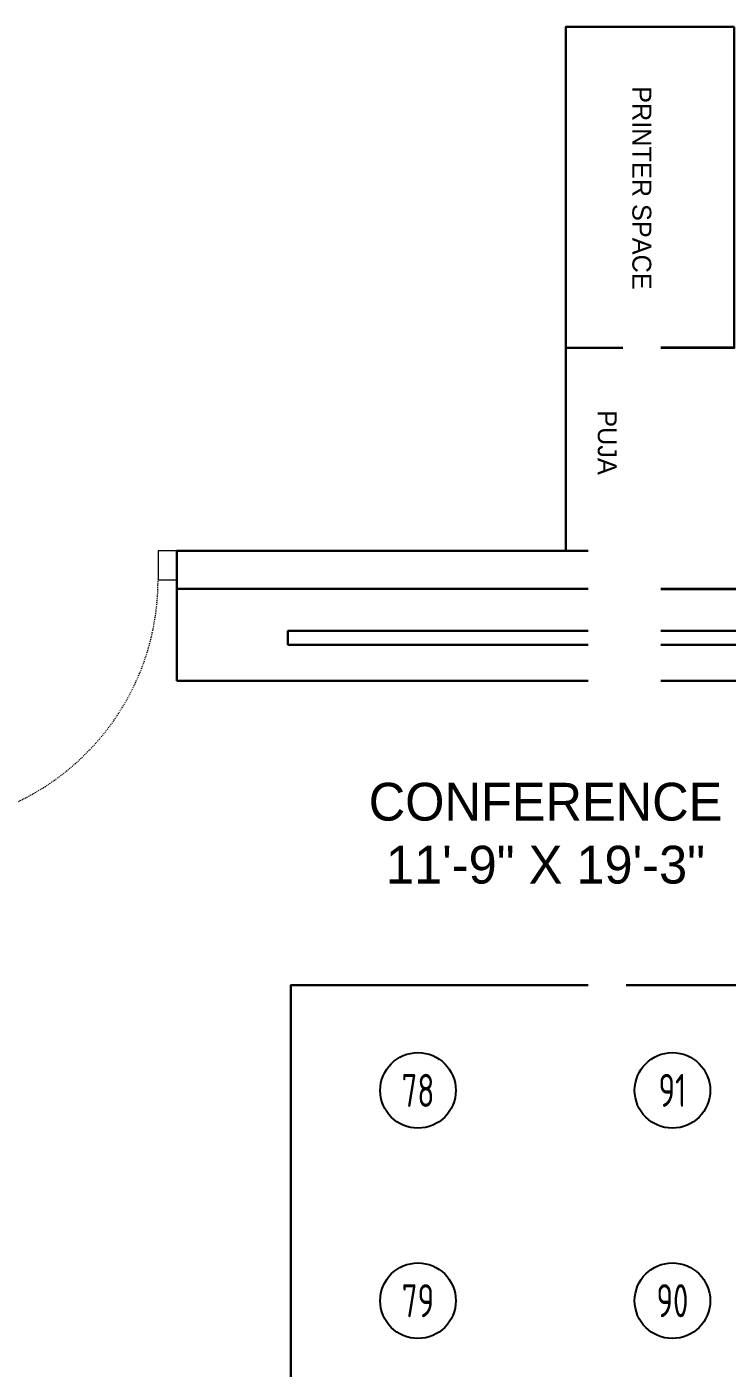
# Model space of a CAD drawing. Header units: millimetres. Extents: x 2165 to 3229, y 834 to 2305.
# Drawn here: x 2528.5 to 2602.7, y 1593.9 to 1735.9 of the extents above; entities that cross this region are included whole.
import ezdxf
from ezdxf.enums import TextEntityAlignment as Align

# ---------------------------------------------------------------- set-up
doc = ezdxf.new("R2010")
doc.units = ezdxf.units.MM
for name, pattern in [('DOT2', [0.125, 0, -0.125]), ('HIDDEN', [0.375, 0.25, -0.125]), ('HIDDEN2', [0.1875, 0.125, -0.0625])]:
    doc.linetypes.add(name, pattern=pattern)
doc.layers.add('BH', color=6, linetype='Continuous')
for name, color, linetype, lineweight in [('FUR', 12, 'Continuous', 30), ('g-dot', 3, 'HIDDEN', 9), ('g-dw', 3, 'Continuous', 5), ('GYPSUM PARTITION', 33, 'Continuous', 30), ('text', 5, 'Continuous', 0), ('WALL', 7, 'Continuous', 35)]:
    doc.layers.add(name, color=color, linetype=linetype, lineweight=lineweight)
doc.styles.add('VIBRANT', font='BKANT.TTF')
doc.styles.add('YQ_TEXT', font='SUPEROS.SHX', dxfattribs={"width": 0.8, "bigfont": 'HZDX.SHX'})

# ---------------------------------------------------------------- blocks, each defined once
blk = doc.blocks.new('door 750')
at = {"layer": 'g-dot', "color": 250, "linetype": 'HIDDEN2', "lineweight": 5}
blk.add_lwpolyline([(120, 80), (770, 80), (770, 50), (120, 50)], close=True, dxfattribs=at)
at = {"layer": 'g-dot', "color": 250, "linetype": 'DOT2', "lineweight": 5, "ltscale": 0.05}
blk.add_arc((120, 50), 650, 2.6454, 90, dxfattribs=at)
at = {"layer": 'g-dw'}
for points in [[(43.3, 700), (120, 700), (120, 750), (43.3, 750)], [(43.3, 0), (120, 0), (120, 50), (43.3, 50)]]:
    blk.add_lwpolyline(points, close=True, dxfattribs=at)

msp = doc.modelspace()

# ---------------------------------------------------------------- linework, layer by layer
at = {"layer": 'BH'}
for centre in [(2569.92, 1623.3), (2596.86, 1623.3), (2569.92, 1601.03), (2596.86, 1601.03)]:
    msp.add_circle(centre, 4, dxfattribs=at)
at = {"layer": 'FUR'}
for p, q in [((2585.57, 1701.92, 0), (2585.57, 1680.42, 0)), ((2544.4, 1666.67, 0), (2544.4, 1676.42, 0)), ((2622.9, 1666.67, 0), (2544.4, 1666.67, 0))]:
    msp.add_line(p, q, dxfattribs=at)
at = {"layer": 'FUR', "elevation": 0}
for points in [[(2603.4, 1735.92), (2603.4, 1701.92), (2585.57, 1701.92), (2585.57, 1735.92)], [(2556.14, 1670.47), (2616.07, 1670.47), (2616.07, 1671.96), (2556.14, 1671.96)], [(2610.32, 1478.57), (2610.32, 1634.43), (2556.45, 1634.43), (2556.45, 1478.57)]]:
    msp.add_lwpolyline(points, close=True, dxfattribs=at)
at = {"layer": 'GYPSUM PARTITION'}
for p, q in [((2544.4, 1680.42, 0), (2594.65, 1680.42, 0)), ((2544.4, 1680.42, 0), (2544.4, 1676.42, 0)), ((2544.4, 1676.42, 0), (2594.65, 1676.42, 0))]:
    msp.add_line(p, q, dxfattribs=at)
at = {"layer": 'WALL'}
for p, q in [((2603.4, 1701.92, 0), (2594.65, 1701.92, 0)), ((2594.65, 1701.92, 0), (2594.65, 1676.42, 0)), ((2594.65, 1676.42, 0), (2622.9, 1676.42, 0))]:
    msp.add_line(p, q, dxfattribs=at)

# ---------------------------------------------------------------- block references
at = {"layer": 'g-dw', "xscale": 0.03999999999998041, "yscale": 0.03999999999998041, "zscale": 0.03999999999998041, "rotation": 270}
msp.add_blockref('door 750', (2514.4, 1682.16, 0), dxfattribs=at)

# ---------------------------------------------------------------- texts
at = {"layer": 'BH', "style": 'YQ_TEXT', "width": 0.8}
for s, p in [('78', (2569.92, 1623.3)), ('91', (2596.86, 1623.3)), ('79', (2569.92, 1601.03)), ('90', (2596.86, 1601.03))]:
    msp.add_text(s, height=3.5, dxfattribs=at).set_placement(p, align=Align.MIDDLE)
at = {"layer": 'text', "insert": (2544.47, 1655.87, 0), "char_height": 4, "width": 77.9066, "attachment_point": 1, "style": 'VIBRANT'}
msp.add_mtext('\\pxqc;CONFERENCE \\P11\'-9" X 19\'-3"', dxfattribs=at)

# ---------------------------------------------------------------- next in the draw order: texts
at = {"layer": 'text', "insert": (2590.96, 1695.32, 0), "char_height": 2, "width": 77.9066, "attachment_point": 1, "rotation": 270, "style": 'VIBRANT', "bg_fill": 2}
msp.add_mtext('PUJA', dxfattribs=at)

# ---------------------------------------------------------------- next in the draw order: texts
at = {"layer": 'text', "insert": (2594.62, 1729.64, 0), "char_height": 2, "width": 77.9066, "attachment_point": 1, "rotation": 270, "style": 'VIBRANT', "bg_fill": 2}
msp.add_mtext('PRINTER SPACE', dxfattribs=at)

doc.saveas('drawing.dxf')
